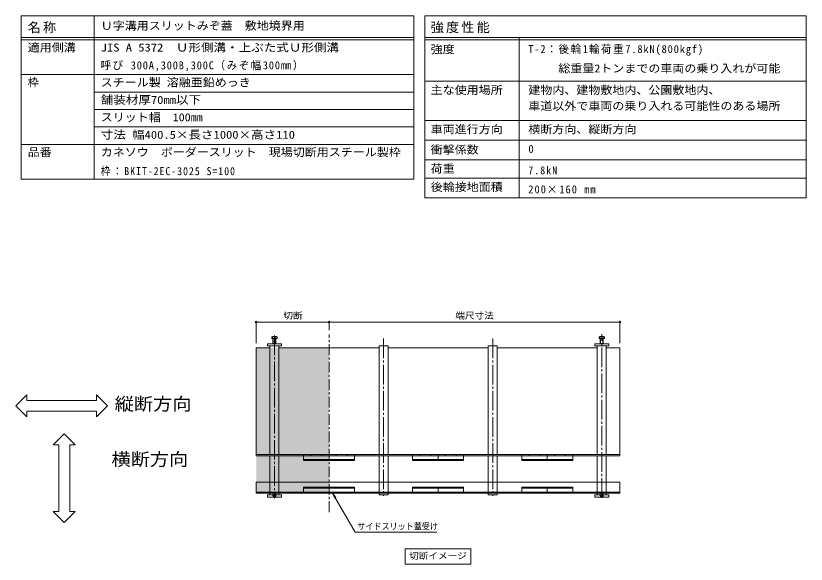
# Model space of a CAD drawing. Units: millimetres at full size, sheet at 1:5, with parts at other scales. Extents: x -1680 to 1942, y -1318 to 1367.
# Drawn here: x 131 to 1942, y 109 to 1367 of the extents above; entities that cross this region are included whole.
import ezdxf
from ezdxf.enums import TextEntityAlignment as Align

# ---------------------------------------------------------------- set-up
doc = ezdxf.new("R2010")
doc.units = ezdxf.units.MM
doc.header["$LTSCALE"] = 5
doc.header["$PDMODE"] = 32
doc.header["$PDSIZE"] = 4
for name, pattern in [('CHAIN1', [8, 5, -1, 1, -1]), ('CHAIN2', [12, 9, -1, 1, -1]), ('DASHED1', [1.8, 1.2, -0.6])]:
    doc.linetypes.add(name, pattern=pattern)
for name, color, linetype, lineweight in [('4-5_0055_アルミ建具_', 7, 'Continuous', 9), ('B-0_0173_仮設寸法_K', 2, 'Continuous', 9), ('B-3_0176_PC2次ﾌｧｽﾅｰ_', 7, 'DASHED1', 9), ('B-4_0177_PCﾌｧｽﾅｰ寸法', 7, 'Continuous', 9), ('B-5_0178_ACW1次ﾌｧｽﾅｰ', 7, 'Continuous', 9), ('B-9_0183_断面詳細1_S', 7, 'CHAIN1', 9), ('F-5_F-5ﾚｲﾔ', 7, 'Continuous', 9), ('F-F_F-Fﾚｲﾔ', 3, 'Continuous', 9)]:
    doc.layers.add(name, color=color, linetype=linetype, lineweight=lineweight)
doc.layers.add('B-A_0186_鉄骨断面_S', color=7, linetype='Continuous')
doc.styles.add('ＭＳ ゴシック', font='')
doc.styles.get('ＭＳ ゴシック').set_extended_font_data('MS Gothic')

msp = doc.modelspace()

# ---------------------------------------------------------------- linework, layer by layer
at = {"layer": '4-5_0055_アルミ建具_'}
for p, q in [((130.674, 472.267), (155.674, 497.267)), ((155.674, 484.767), (155.674, 497.267)), ((340.622, 472.267), (315.622, 497.267)), ((315.622, 484.767), (315.622, 497.267)), ((130.674, 472.267), (155.674, 447.267)), ((155.674, 484.767), (315.622, 484.767)), ((340.622, 472.267), (315.622, 447.267)), ((155.674, 447.267), (155.674, 459.767)), ((155.674, 459.767), (315.622, 459.767)), ((315.622, 447.267), (315.622, 459.767)), ((241.603, 408.176), (216.603, 383.176)), ((241.603, 408.176), (266.603, 383.176)), ((229.103, 383.176), (216.603, 383.176)), ((229.103, 229.732), (229.103, 383.176)), ((266.603, 383.176), (254.103, 383.176)), ((254.103, 229.732), (254.103, 383.176)), ((241.603, 204.732), (216.603, 229.732)), ((229.103, 229.732), (216.603, 229.732)), ((241.603, 204.732), (266.603, 229.732)), ((266.603, 229.732), (254.103, 229.732))]:
    msp.add_line(p, q, dxfattribs=at)
at = {"layer": 'B-0_0173_仮設寸法_K', "color": 7, "linetype": 'CHAIN2'}
for p, q in [((723.262, 633.926), (723.262, 259.517)), ((1473.262, 261.233), (1473.262, 636.607)), ((973.262, 626.6), (973.262, 265.709)), ((1223.262, 626.6), (1223.262, 265.709))]:
    msp.add_line(p, q, dxfattribs=at)
at = {"layer": 'B-0_0173_仮設寸法_K'}
for p, q in [((717.262, 630.517), (717.262, 626.6)), ((717.262, 626.6), (729.262, 626.6)), ((728.148, 631.017), (718.815, 631.017)), ((719.928, 630.517), (719.928, 614.933)), ((720.512, 626.6), (720.512, 614.933)), ((726.012, 614.933), (726.012, 626.6)), ((726.595, 614.933), (726.595, 630.517)), ((729.262, 626.6), (729.262, 630.517)), ((1467.262, 630.517), (1467.262, 626.6)), ((1467.262, 626.6), (1479.262, 626.6)), ((1478.148, 631.017), (1468.815, 631.017)), ((1469.928, 630.517), (1469.928, 614.933)), ((1470.512, 626.6), (1470.512, 614.933)), ((1476.012, 614.933), (1476.012, 626.6)), ((1476.595, 614.933), (1476.595, 630.517)), ((1479.262, 626.6), (1479.262, 630.517)), ((720.512, 262.837), (720.082, 263.267)), ((720.512, 263.267), (720.512, 262.837)), ((720.512, 262.837), (726.012, 262.837)), ((726.012, 263.267), (726.012, 262.837)), ((726.441, 263.267), (726.012, 262.837)), ((1470.512, 262.837), (1470.082, 263.267)), ((1470.512, 263.267), (1470.512, 262.837)), ((1470.512, 262.837), (1476.012, 262.837)), ((1476.012, 263.267), (1476.012, 262.837)), ((1476.441, 263.267), (1476.012, 262.837))]:
    msp.add_line(p, q, dxfattribs=at)
at = {"layer": 'B-0_0173_仮設寸法_K', "color": 7}
for p, q in [((712.845, 360.683), (712.845, 609.933)), ((733.678, 609.933), (733.678, 360.683)), ((962.845, 605.767), (733.678, 605.767)), ((962.845, 360.683), (962.845, 609.933)), ((1212.845, 605.767), (983.678, 605.767)), ((1212.845, 360.683), (1212.845, 609.933)), ((1462.845, 605.767), (1233.678, 605.767)), ((1462.845, 360.683), (1462.845, 609.933)), ((1483.678, 609.933), (1483.678, 360.683)), ((1483.678, 605.767), (1514.928, 605.767)), ((1514.928, 358.017), (1514.928, 605.767)), ((1462.845, 360.683), (681.595, 360.683)), ((681.595, 358.017), (1514.928, 358.017)), ((712.845, 358.017), (712.845, 274.683)), ((733.678, 358.017), (733.678, 274.683)), ((962.845, 358.017), (962.845, 274.683)), ((983.678, 358.017), (983.678, 274.683)), ((1212.845, 358.017), (1212.845, 274.683)), ((1233.678, 358.017), (1233.678, 274.683)), ((1462.845, 360.683), (1514.928, 360.683)), ((1462.845, 358.017), (1462.845, 274.683)), ((1483.678, 358.017), (1483.678, 274.683)), ((1514.928, 297.433), (1514.928, 272.017)), ((681.595, 274.683), (1514.928, 274.683)), ((681.595, 272.017), (1514.928, 272.017)), ((712.845, 268.267), (712.845, 272.017)), ((733.678, 272.017), (733.678, 268.267)), ((983.678, 272.017), (983.678, 268.267)), ((1233.678, 272.017), (1233.678, 268.267)), ((1462.845, 268.267), (1462.845, 272.017)), ((1483.678, 268.267), (1483.678, 272.017)), ((739.095, 268.267), (707.428, 268.267)), ((707.428, 263.267), (707.428, 268.267)), ((739.095, 263.267), (707.428, 263.267)), ((739.095, 268.267), (739.095, 263.267)), ((1489.095, 268.267), (1457.428, 268.267)), ((1457.428, 263.267), (1457.428, 268.267))]:
    msp.add_line(p, q, dxfattribs=at)
at = {"layer": 'B-0_0173_仮設寸法_K', "linetype": 'DASHED1'}
for p, q in [((720.512, 272.837), (719.928, 272.254)), ((719.928, 272.254), (719.928, 263.42)), ((719.928, 272.254), (726.595, 272.254)), ((720.512, 263.267), (720.512, 272.837)), ((720.512, 272.837), (726.012, 272.837)), ((726.012, 272.837), (726.012, 263.267)), ((726.595, 272.254), (726.012, 272.837)), ((726.595, 263.42), (726.595, 272.254)), ((1470.512, 272.837), (1469.928, 272.254)), ((1469.928, 272.254), (1469.928, 263.42)), ((1469.928, 272.254), (1476.595, 272.254)), ((1470.512, 263.267), (1470.512, 272.837)), ((1470.512, 272.837), (1476.012, 272.837)), ((1476.012, 272.837), (1476.012, 263.267)), ((1476.595, 272.254), (1476.012, 272.837)), ((1476.595, 263.42), (1476.595, 272.254)), ((719.928, 263.42), (726.595, 263.42)), ((719.928, 263.42), (720.082, 263.267)), ((721.178, 267.004), (723.262, 268.206)), ((721.178, 267.004), (725.345, 267.004)), ((721.178, 267.004), (721.178, 262.837)), ((721.595, 267.004), (721.595, 262.837)), ((725.345, 267.004), (723.262, 268.206)), ((724.928, 267.004), (724.928, 262.837)), ((725.345, 267.004), (725.345, 262.837)), ((726.595, 263.42), (726.441, 263.267)), ((1469.928, 263.42), (1476.595, 263.42)), ((1469.928, 263.42), (1470.082, 263.267)), ((1471.178, 267.004), (1473.262, 268.206)), ((1471.178, 267.004), (1475.345, 267.004)), ((1471.178, 267.004), (1471.178, 262.837)), ((1471.595, 267.004), (1471.595, 262.837)), ((1475.345, 267.004), (1473.262, 268.206)), ((1474.928, 267.004), (1474.928, 262.837)), ((1475.345, 267.004), (1475.345, 262.837)), ((1476.595, 263.42), (1476.441, 263.267))]:
    msp.add_line(p, q, dxfattribs=at)
at = {"layer": 'B-0_0173_仮設寸法_K', "color": 7}
for points in [[(712.845, 605.767), (681.595, 605.767), (681.595, 358.017)], [(962.845, 609.933), (983.678, 609.933), (983.678, 360.683)], [(1212.845, 609.933), (1233.678, 609.933), (1233.678, 360.683)], [(681.595, 272.017), (681.595, 297.433), (1514.928, 297.433)], [(983.678, 268.267), (962.845, 268.267), (962.845, 272.017)], [(1233.678, 268.267), (1212.845, 268.267), (1212.845, 272.017)], [(1489.095, 268.267), (1489.095, 263.267), (1457.428, 263.267)]]:
    msp.add_lwpolyline(points, dxfattribs=at)
for points in [[(707.428, 609.933), (739.095, 609.933), (739.095, 614.933), (707.428, 614.933)], [(1457.428, 609.933), (1489.095, 609.933), (1489.095, 614.933), (1457.428, 614.933)]]:
    msp.add_lwpolyline(points, close=True, dxfattribs=at)
at = {"layer": 'B-0_0173_仮設寸法_K'}
for centre, radius, start, end in [((718.595, 629.037), 1.992, 47.9749, 132.0251), ((723.262, 619.843), 11.182, 72.65606, 107.34394), ((727.928, 629.037), 1.992, 47.9749, 132.0251), ((1468.595, 629.037), 1.992, 47.9749, 132.0251), ((1473.262, 619.843), 11.182, 72.65606, 107.34394), ((1477.928, 629.037), 1.992, 47.9749, 132.0251)]:
    msp.add_arc(centre, radius, start, end, dxfattribs=at)
at = {"layer": 'B-3_0176_PC2次ﾌｧｽﾅｰ_'}
for p, q in [((789.928, 360.1), (789.928, 358.017)), ((790.345, 360.517), (806.178, 360.517)), ((806.595, 360.1), (806.595, 358.017)), ((806.595, 358.017), (831.595, 358.017)), ((831.595, 360.1), (831.595, 358.017)), ((847.845, 360.517), (832.012, 360.517)), ((848.262, 360.1), (848.262, 358.017)), ((848.678, 360.517), (864.512, 360.517)), ((864.928, 360.1), (864.928, 358.017)), ((889.928, 358.017), (864.928, 358.017)), ((889.928, 360.1), (889.928, 358.017)), ((906.178, 360.517), (890.345, 360.517)), ((906.595, 360.1), (906.595, 358.017)), ((1039.928, 360.1), (1039.928, 358.017)), ((1040.345, 360.517), (1056.178, 360.517)), ((1056.595, 360.1), (1056.595, 358.017)), ((1056.595, 358.017), (1081.595, 358.017)), ((1081.595, 360.1), (1081.595, 358.017)), ((1097.845, 360.517), (1082.012, 360.517)), ((1098.262, 360.1), (1098.262, 358.017)), ((1098.678, 360.517), (1114.512, 360.517)), ((1114.928, 360.1), (1114.928, 358.017)), ((1139.928, 358.017), (1114.928, 358.017)), ((1139.928, 360.1), (1139.928, 358.017)), ((1156.178, 360.517), (1140.345, 360.517)), ((1156.595, 360.1), (1156.595, 358.017)), ((1289.928, 360.1), (1289.928, 358.017)), ((1290.345, 360.517), (1306.178, 360.517)), ((1306.595, 360.1), (1306.595, 358.017)), ((1306.595, 358.017), (1331.595, 358.017)), ((1331.595, 360.1), (1331.595, 358.017)), ((1347.845, 360.517), (1332.012, 360.517)), ((1348.262, 360.1), (1348.262, 358.017)), ((1348.678, 360.517), (1364.512, 360.517)), ((1364.928, 360.1), (1364.928, 358.017)), ((1389.928, 358.017), (1364.928, 358.017)), ((1389.928, 360.1), (1389.928, 358.017)), ((1406.178, 360.517), (1390.345, 360.517)), ((1406.595, 360.1), (1406.595, 358.017)), ((789.928, 272.6), (789.928, 274.683)), ((790.345, 272.183), (806.178, 272.183)), ((806.595, 274.683), (831.595, 274.683)), ((806.595, 272.6), (806.595, 274.683)), ((831.595, 272.6), (831.595, 274.683)), ((847.845, 272.183), (832.012, 272.183)), ((848.262, 272.6), (848.262, 274.683)), ((848.678, 272.183), (864.512, 272.183)), ((889.928, 274.683), (864.928, 274.683)), ((864.928, 272.6), (864.928, 274.683)), ((889.928, 272.6), (889.928, 274.683)), ((906.178, 272.183), (890.345, 272.183)), ((906.595, 272.6), (906.595, 274.683)), ((1039.928, 272.6), (1039.928, 274.683)), ((1040.345, 272.183), (1056.178, 272.183)), ((1056.595, 274.683), (1081.595, 274.683)), ((1056.595, 272.6), (1056.595, 274.683)), ((1081.595, 272.6), (1081.595, 274.683)), ((1097.845, 272.183), (1082.012, 272.183)), ((1098.262, 272.6), (1098.262, 274.683)), ((1098.678, 272.183), (1114.512, 272.183)), ((1139.928, 274.683), (1114.928, 274.683)), ((1114.928, 272.6), (1114.928, 274.683)), ((1139.928, 272.6), (1139.928, 274.683)), ((1156.178, 272.183), (1140.345, 272.183)), ((1156.595, 272.6), (1156.595, 274.683)), ((1289.928, 272.6), (1289.928, 274.683)), ((1290.345, 272.183), (1306.178, 272.183)), ((1306.595, 274.683), (1331.595, 274.683)), ((1306.595, 272.6), (1306.595, 274.683)), ((1331.595, 272.6), (1331.595, 274.683)), ((1347.845, 272.183), (1332.012, 272.183)), ((1348.262, 272.6), (1348.262, 274.683)), ((1348.678, 272.183), (1364.512, 272.183)), ((1389.928, 274.683), (1364.928, 274.683)), ((1364.928, 272.6), (1364.928, 274.683)), ((1389.928, 272.6), (1389.928, 274.683)), ((1406.178, 272.183), (1390.345, 272.183)), ((1406.595, 272.6), (1406.595, 274.683))]:
    msp.add_line(p, q, dxfattribs=at)
at = {"layer": 'B-3_0176_PC2次ﾌｧｽﾅｰ_', "linetype": 'Continuous'}
for p, q in [((789.928, 358.017), (789.928, 347.183)), ((848.262, 349.1), (789.928, 349.1)), ((848.262, 347.183), (789.928, 347.183)), ((848.262, 358.017), (848.262, 347.183)), ((848.262, 349.1), (906.595, 349.1)), ((848.262, 347.183), (906.595, 347.183)), ((906.595, 358.017), (906.595, 347.183)), ((1039.928, 358.017), (1039.928, 347.183)), ((1098.262, 349.1), (1039.928, 349.1)), ((1098.262, 347.183), (1039.928, 347.183)), ((1098.262, 358.017), (1098.262, 347.183)), ((1098.262, 349.1), (1156.595, 349.1)), ((1098.262, 347.183), (1156.595, 347.183)), ((1156.595, 358.017), (1156.595, 347.183)), ((1289.928, 358.017), (1289.928, 347.183)), ((1348.262, 349.1), (1289.928, 349.1)), ((1348.262, 347.183), (1289.928, 347.183)), ((1348.262, 358.017), (1348.262, 347.183)), ((1348.262, 349.1), (1406.595, 349.1)), ((1348.262, 347.183), (1406.595, 347.183)), ((1406.595, 358.017), (1406.595, 347.183)), ((848.262, 285.517), (789.928, 285.517)), ((789.928, 274.683), (789.928, 285.517)), ((848.262, 283.6), (789.928, 283.6)), ((848.262, 285.517), (906.595, 285.517)), ((848.262, 274.683), (848.262, 285.517)), ((848.262, 283.6), (906.595, 283.6)), ((906.595, 274.683), (906.595, 285.517)), ((1098.262, 285.517), (1039.928, 285.517)), ((1039.928, 274.683), (1039.928, 285.517)), ((1098.262, 283.6), (1039.928, 283.6)), ((1098.262, 285.517), (1156.595, 285.517)), ((1098.262, 274.683), (1098.262, 285.517)), ((1098.262, 283.6), (1156.595, 283.6)), ((1156.595, 274.683), (1156.595, 285.517)), ((1348.262, 285.517), (1289.928, 285.517)), ((1289.928, 274.683), (1289.928, 285.517)), ((1348.262, 283.6), (1289.928, 283.6)), ((1348.262, 285.517), (1406.595, 285.517)), ((1348.262, 274.683), (1348.262, 285.517)), ((1348.262, 283.6), (1406.595, 283.6)), ((1406.595, 274.683), (1406.595, 285.517))]:
    msp.add_line(p, q, dxfattribs=at)
at = {"layer": 'B-3_0176_PC2次ﾌｧｽﾅｰ_'}
for centre, start, end in [((790.345, 360.1), 90, 180), ((806.178, 360.1), 0, 90), ((832.012, 360.1), 90, 180), ((847.845, 360.1), 0, 90), ((848.678, 360.1), 90, 180), ((864.512, 360.1), 0, 90), ((890.345, 360.1), 90, 180), ((906.178, 360.1), 0, 90), ((1040.345, 360.1), 90, 180), ((1056.178, 360.1), 0, 90), ((1082.012, 360.1), 90, 180), ((1097.845, 360.1), 0, 90), ((1098.678, 360.1), 90, 180), ((1114.512, 360.1), 0, 90), ((1140.345, 360.1), 90, 180), ((1156.178, 360.1), 0, 90), ((1290.345, 360.1), 90, 180), ((1306.178, 360.1), 0, 90), ((1332.012, 360.1), 90, 180), ((1347.845, 360.1), 0, 90), ((1348.678, 360.1), 90, 180), ((1364.512, 360.1), 0, 90), ((1390.345, 360.1), 90, 180), ((1406.178, 360.1), 0, 90), ((790.345, 272.6), 180, 270), ((806.178, 272.6), 270, 0), ((832.012, 272.6), 180, 270), ((847.845, 272.6), 270, 0), ((848.678, 272.6), 180, 270), ((864.512, 272.6), 270, 0), ((890.345, 272.6), 180, 270), ((906.178, 272.6), 270, 0), ((1040.345, 272.6), 180, 270), ((1056.178, 272.6), 270, 0), ((1082.012, 272.6), 180, 270), ((1097.845, 272.6), 270, 0), ((1098.678, 272.6), 180, 270), ((1114.512, 272.6), 270, 0), ((1140.345, 272.6), 180, 270), ((1156.178, 272.6), 270, 0), ((1290.345, 272.6), 180, 270), ((1306.178, 272.6), 270, 0), ((1332.012, 272.6), 180, 270), ((1347.845, 272.6), 270, 0), ((1348.678, 272.6), 180, 270), ((1364.512, 272.6), 270, 0), ((1390.345, 272.6), 180, 270), ((1406.178, 272.6), 270, 0)]:
    msp.add_arc(centre, 0.417, start, end, dxfattribs=at)
at = {"layer": 'B-4_0177_PCﾌｧｽﾅｰ寸法'}
for p, q in [((681.595, 666.008), (681.595, 615.767)), ((848.262, 664.508), (681.595, 664.508)), ((848.262, 666.008), (848.262, 645.857)), ((848.262, 664.508), (1514.928, 664.508)), ((1514.928, 666.008), (1514.928, 615.767))]:
    msp.add_line(p, q, dxfattribs=at)
for p in [(681.595, 664.508), (848.262, 664.508), (1514.928, 664.508)]:
    msp.add_point(p, dxfattribs=at)
at = {"layer": 'B-5_0178_ACW1次ﾌｧｽﾅｰ'}
for p, q in [((856.595, 272.183), (864.204, 262.266)), ((908.267, 182.684), (1095.51, 182.684)), ((1023.012, 144.166), (1173.512, 144.166)), ((1023.012, 144.166), (1023.012, 109.166)), ((1173.512, 144.166), (1173.512, 109.166)), ((1023.012, 109.166), (1173.512, 109.166))]:
    msp.add_line(p, q, dxfattribs=at)
msp.add_lwpolyline([(908.267, 182.684), (856.595, 272.183), (861.379, 260.635)], dxfattribs=at)
at = {"layer": 'B-9_0183_断面詳細1_S'}
msp.add_line((848.262, 228.559), (848.262, 635.857), dxfattribs=at)
at = {"layer": 'B-A_0186_鉄骨断面_S'}
msp.add_solid([(681.595, 272.017), (848.262, 272.017), (681.595, 605.767), (848.262, 605.767)], dxfattribs=at)
at = {"layer": 'F-5_F-5ﾚｲﾔ'}
msp.add_line((1067.923, 1216.881), (1941.604, 1216.881), dxfattribs=at)
at = {"layer": 'F-F_F-Fﾚｲﾔ', "color": 7}
for p, q in [((142.923, 1366.881), (1042.923, 1366.881)), ((142.923, 1366.881), (142.923, 991.881)), ((310.211, 1366.881), (310.211, 991.881)), ((1042.923, 1366.881), (1042.923, 991.881)), ((1067.923, 1366.881), (1941.604, 1366.881)), ((1067.923, 1366.881), (1067.923, 949.382)), ((1941.604, 1366.881), (1941.604, 949.382)), ((142.923, 1316.881), (1042.923, 1316.881)), ((142.923, 1311.881), (1042.923, 1311.881)), ((1067.923, 1316.881), (1941.604, 1316.881)), ((1067.923, 1311.881), (1941.604, 1311.881)), ((1284.293, 1316.881), (1284.293, 949.382)), ((142.923, 1231.881), (1042.923, 1231.881)), ((1067.923, 1216.881), (1941.604, 1216.881)), ((310.211, 1191.881), (1042.923, 1191.881)), ((310.211, 1151.881), (1042.923, 1151.881)), ((1067.923, 1126.881), (1941.604, 1126.881)), ((310.211, 1111.881), (1042.923, 1111.881)), ((142.923, 1071.881), (1042.923, 1071.881)), ((1941.604, 1081.881), (1067.923, 1081.881)), ((1067.923, 1036.881), (1941.604, 1036.881)), ((142.923, 991.881), (1042.923, 991.881)), ((1067.923, 994.381), (1941.604, 994.381)), ((1067.923, 949.382), (1941.604, 949.382))]:
    msp.add_line(p, q, dxfattribs=at)

# ---------------------------------------------------------------- texts
at = {"layer": '4-5_0055_アルミ建具_', "color": 6, "style": 'ＭＳ ゴシック', "width": 1.1}
for s, p in [('縦断方向', (357.2, 453.239)), ('横断方向', (349.825, 326.306))]:
    msp.add_text(s, height=29.33, dxfattribs=at).set_placement(p, align=Align.BOTTOM_LEFT)
at = {"layer": 'B-4_0177_PCﾌｧｽﾅｰ寸法', "color": 2, "style": 'ＭＳ ゴシック', "width": 1.1}
for s, p in [('切断', (743.678, 667.508)), ('端尺寸法', (1137.845, 667.508))]:
    msp.add_text(s, height=14.66, dxfattribs=at).set_placement(p, align=Align.BOTTOM_LEFT)
at = {"layer": 'B-5_0178_ACW1次ﾌｧｽﾅｰ', "color": 2, "style": 'ＭＳ ゴシック'}
for s, width, p in [('サイドスリット蓋受け', 0.9, (913.267, 184.184)), ('切断イメージ', 1.1, (1032.012, 116.666))]:
    msp.add_text(s, height=14.66, dxfattribs=dict(at, width=width)).set_placement(p, align=Align.BOTTOM_LEFT)
at = {"layer": 'F-F_F-Fﾚｲﾔ', "style": 'ＭＳ ゴシック'}
for s, width, p in [('Ｕ字溝用スリットみぞ蓋\u3000敷地境界用', 1.1, (325.211, 1329.381)), ('適用側溝', 1.1, (157.923, 1279.381)), ('JIS A 5372\u3000Ｕ形側溝・上ぶた式Ｕ形側溝', 1.15, (325.211, 1279.381)), ('強度', 1.1, (1081.231, 1275.374)), (' \u3000\u3000総重量2トンまでの車両の乗り入れが可能', 1.1, (1304.961, 1231.381)), ('スチール製 溶融亜鉛めっき', 1.1, (325.211, 1199.381)), ('主な使用場所', 1.1, (1081.231, 1181.881)), ('建物内、建物敷地内、公園敷地内、', 1.1, (1304.961, 1181.881)), ('舗装材厚70mm以下', 1.15, (325.211, 1159.381)), ('車道以外で車両の乗り入れる可能性のある場所', 1.1, (1304.961, 1145.357)), ('スリット幅\u3000100㎜', 1.1, (325.211, 1119.381)), ('寸法 幅400.5×長さ1000×高さ110', 1.15, (325.211, 1079.381)), ('車両進行方向', 1.1, (1081.231, 1091.881)), ('横断方向、縦断方向', 1.1, (1304.961, 1091.881)), ('衝撃係数', 1.1, (1081.231, 1045.109)), ('品番', 1.1, (157.923, 1039.381)), ('カネソウ\u3000ボーダースリット\u3000現場切断用スチール製枠', 1.1, (325.211, 1039.381)), ('荷重', 1.1, (1081.231, 1001.481)), ('後輪接地面積', 1.1, (1081.231, 959.381))]:
    msp.add_text(s, height=18.33, dxfattribs=dict(at, width=width)).set_placement(p, align=Align.BOTTOM_LEFT)
for s, p in [('枠', (157.923, 1199.381)), ('0', (1304.961, 1046.881))]:
    msp.add_text(s, height=18.33, dxfattribs=at).set_placement(p, align=Align.BOTTOM_LEFT)
at = {"layer": 'F-F_F-Fﾚｲﾔ', "attachment_point": 7, "style": 'ＭＳ ゴシック'}
for s, insert, char_height in [('\\T1.17;名称', (157.923, 1326.881), 21.99), ('\\T1.17;強度性能', (1081.231, 1326.881), 21.99), ('\\T1.17;\\W0.95;T-2：後輪1輪荷重7.8kN(800kgf)', (1304.961, 1275.374), 18.33), ('\\T1.16;\\W0.95;呼び\\~300A,300B,300C（みぞ幅300㎜）', (325.211, 1239.381), 18.33), ('\\T1.2;\\W0.9;枠：BKIT-2EC-3025\\~S=100', (325.211, 999.381), 18.33), ('\\T1.22;\\W0.9;7.8kN', (1304.961, 1003.131), 18.33), ('\\T1.2;\\W0.95;200×160\\~mm', (1304.961, 959.381), 18.33)]:
    msp.add_mtext(s, dxfattribs=dict(at, insert=insert, char_height=char_height))

doc.saveas('drawing.dxf')
